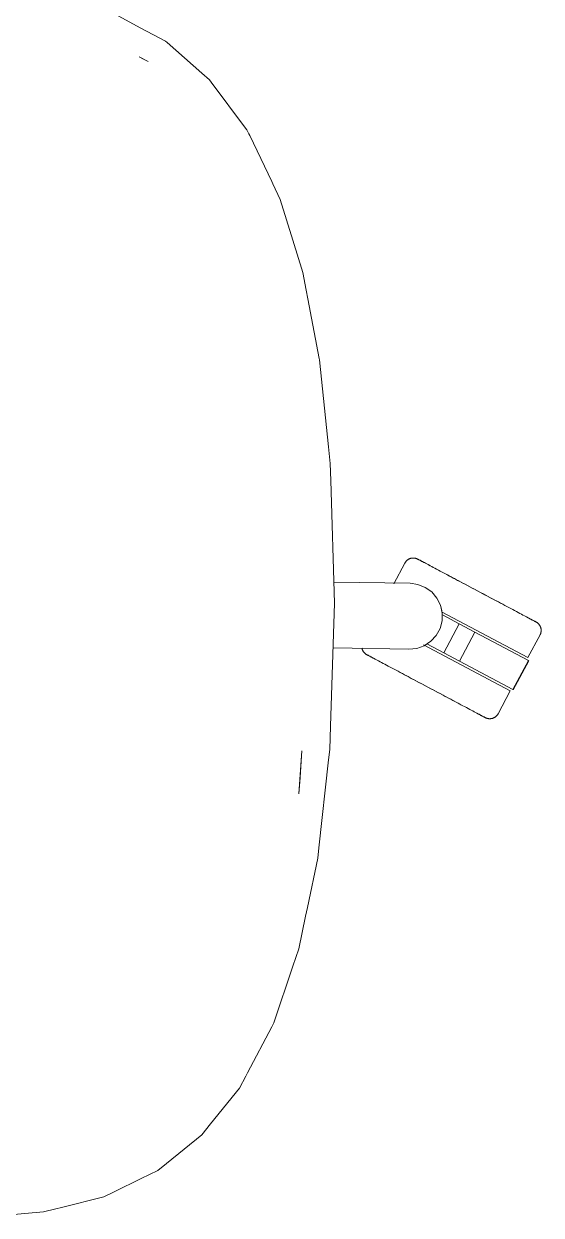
# Model space of a CAD drawing. Header units: millimetres. Extents: x 155920 to 295199, y -4084 to 97293.
# Drawn here: x 188609 to 188829, y 31562 to 32068 of the extents above; entities that cross this region are included whole.
import ezdxf

# ---------------------------------------------------------------- set-up
doc = ezdxf.new("R2010")
doc.units = ezdxf.units.MM
doc.header["$MEASUREMENT"] = 0
doc.layers.add('G-IMPT', color=8, linetype='CONTINUOUS', lineweight=9)
doc.layers.add('I-FURN', color=8, linetype='CONTINUOUS', lineweight=9)

msp = doc.modelspace()

# ---------------------------------------------------------------- linework, layer by layer
at = {"layer": 'G-IMPT'}
for p, q in [((188647.73, 32071.99), (188658.97, 32065.98)), ((188658.97, 32065.98), (188669.4, 32060.39)), ((188670.07, 32059.81), (188669.4, 32060.39)), ((188684.86, 32046.79), (188670.07, 32059.81)), ((188662.1, 32051.78), (188658.21, 32053.74)), ((188659.81, 32052.96), (188658.21, 32053.74)), ((188662.1, 32051.78), (188659.81, 32052.96)), ((188684.86, 32046.79), (188688.11, 32043.92)), ((188688.84, 32042.95), (188688.11, 32043.92)), ((188703.41, 32023.45), (188688.84, 32042.95)), ((188703.41, 32023.45), (188703.87, 32022.68)), ((188703.87, 32022.68), (188704.81, 32021.11)), ((188705.23, 32020.4), (188704.81, 32021.11)), ((188705.23, 32020.4), (188714.5, 32000.76)), ((188714.5, 32000.76), (188714.93, 31999.84)), ((188718.12, 31993.08), (188714.93, 31999.84)), ((188718.12, 31993.08), (188723.44, 31975.8)), ((188723.44, 31975.8), (188727.64, 31962.2)), ((188727.64, 31962.2), (188729.09, 31954.59)), ((188729.8, 31950.93), (188729.09, 31954.59)), ((188729.8, 31950.93), (188734.67, 31925.55)), ((188734.76, 31925.09), (188734.67, 31925.55)), ((188734.76, 31925.09), (188738.58, 31888.1)), ((188738.58, 31888.1), (188739.31, 31881.03)), ((188739.53, 31873.77), (188739.31, 31881.03)), ((188741.15, 31821.6), (188739.53, 31873.77)), ((188739.45, 31769.42), (188741.15, 31821.6)), ((188739.45, 31769.42), (188739.12, 31759.48)), ((188727.24, 31758.95), (188725.99, 31740.67)), ((188727.24, 31758.95), (188726.6, 31747.61)), ((188738.64, 31755.11), (188739.12, 31759.48)), ((188738.64, 31755.11), (188734.51, 31717.66)), ((188725.99, 31740.67), (188726.6, 31747.61)), ((188734.02, 31713.25), (188734.51, 31717.66)), ((188729.67, 31692.3), (188734.02, 31713.25)), ((188729.67, 31692.3), (188728.91, 31688.62)), ((188728.91, 31688.62), (188726.04, 31674.8)), ((188723.52, 31667.37), (188726.04, 31674.8)), ((188723.52, 31667.37), (188715.37, 31643.28)), ((188704.2, 31622.11), (188714.5, 31641.62)), ((188714.5, 31641.62), (188715.37, 31643.28)), ((188700.77, 31615.6), (188703.48, 31620.73)), ((188704.2, 31622.11), (188703.48, 31620.73)), ((188700.77, 31615.6), (188688.56, 31600.47)), ((188684.8, 31595.81), (188688.56, 31600.47)), ((188669.85, 31583.64), (188684.8, 31595.81)), ((188666.2, 31580.66), (188659.03, 31577.13)), ((188669.85, 31583.64), (188666.2, 31580.66)), ((188647.57, 31571.49), (188659.03, 31577.13)), ((188647.57, 31571.49), (188643.2, 31569.34)), ((188625.26, 31564.94), (188622.89, 31564.36)), ((188643.2, 31569.34), (188625.26, 31564.94)), ((188601.72, 31561.62), (188617.6, 31563.06)), ((188617.6, 31563.06), (188622.89, 31564.36))]:
    msp.add_line(p, q, dxfattribs=at)
at = {"layer": 'I-FURN'}
for p, q in [((188771.02, 31838.69), (188766.32, 31829.85)), ((188771.02, 31838.69), (188771.1, 31838.83)), ((188771.1, 31838.83), (188771.18, 31838.97)), ((188771.18, 31838.97), (188771.27, 31839.1)), ((188771.27, 31839.1), (188771.37, 31839.23)), ((188771.37, 31839.23), (188771.47, 31839.36)), ((188771.47, 31839.36), (188771.57, 31839.48)), ((188771.57, 31839.48), (188771.68, 31839.6)), ((188771.68, 31839.6), (188771.8, 31839.71)), ((188771.8, 31839.71), (188771.92, 31839.82)), ((188771.92, 31839.82), (188772.04, 31839.93)), ((188772.04, 31839.93), (188772.17, 31840.03)), ((188772.17, 31840.03), (188772.3, 31840.12)), ((188772.3, 31840.12), (188772.43, 31840.21)), ((188772.43, 31840.21), (188772.57, 31840.29)), ((188772.57, 31840.29), (188772.71, 31840.37)), ((188772.71, 31840.37), (188772.86, 31840.44)), ((188772.86, 31840.44), (188773, 31840.51)), ((188773, 31840.51), (188773.15, 31840.57)), ((188773.15, 31840.57), (188773.3, 31840.62)), ((188773.3, 31840.62), (188773.46, 31840.67)), ((188773.46, 31840.67), (188773.61, 31840.71)), ((188773.61, 31840.71), (188773.77, 31840.75)), ((188773.77, 31840.75), (188773.93, 31840.78)), ((188773.93, 31840.78), (188774.09, 31840.8)), ((188774.09, 31840.8), (188774.25, 31840.82)), ((188774.25, 31840.82), (188774.41, 31840.83)), ((188774.41, 31840.83), (188774.57, 31840.83)), ((188774.57, 31840.83), (188774.73, 31840.83)), ((188774.73, 31840.83), (188774.89, 31840.82)), ((188774.89, 31840.82), (188775.05, 31840.8)), ((188775.05, 31840.8), (188775.21, 31840.78)), ((188775.21, 31840.78), (188775.37, 31840.75)), ((188775.37, 31840.75), (188775.53, 31840.72)), ((188775.53, 31840.72), (188775.68, 31840.67)), ((188775.68, 31840.67), (188775.84, 31840.63)), ((188775.84, 31840.63), (188775.99, 31840.57)), ((188775.99, 31840.57), (188776.14, 31840.51)), ((188776.14, 31840.51), (188776.29, 31840.45)), ((188776.29, 31840.45), (188776.43, 31840.38)), ((188776.43, 31840.38), (188776.47, 31840.36)), ((188776.47, 31840.36), (188776.49, 31840.35)), ((188776.48, 31840.35), (188776.47, 31840.36)), ((188776.52, 31840.33), (188776.48, 31840.35)), ((188776.49, 31840.35), (188776.55, 31840.31)), ((188776.6, 31840.29), (188776.52, 31840.33)), ((188776.55, 31840.31), (188776.65, 31840.26)), ((188776.72, 31840.22), (188776.6, 31840.29)), ((188776.65, 31840.26), (188776.79, 31840.19)), ((188776.88, 31840.14), (188776.72, 31840.22)), ((188776.79, 31840.19), (188776.97, 31840.09)), ((188777.09, 31840.03), (188776.88, 31840.14)), ((188776.97, 31840.09), (188777.19, 31839.97)), ((188777.33, 31839.9), (188777.09, 31840.03)), ((188777.19, 31839.97), (188777.45, 31839.84)), ((188777.61, 31839.75), (188777.33, 31839.9)), ((188777.45, 31839.84), (188777.75, 31839.68)), ((188777.92, 31839.59), (188777.61, 31839.75)), ((188777.75, 31839.68), (188778.08, 31839.5)), ((188778.28, 31839.4), (188777.92, 31839.59)), ((188778.08, 31839.5), (188778.46, 31839.3)), ((188778.67, 31839.19), (188778.28, 31839.4)), ((188778.46, 31839.3), (188778.87, 31839.08)), ((188779.1, 31838.96), (188778.67, 31839.19)), ((188778.87, 31839.08), (188779.31, 31838.85)), ((188779.57, 31838.71), (188779.1, 31838.96)), ((188779.31, 31838.85), (188779.79, 31838.59)), ((188780.07, 31838.44), (188779.57, 31838.71)), ((188779.79, 31838.59), (188780.31, 31838.32)), ((188780.6, 31838.16), (188780.07, 31838.44)), ((188780.31, 31838.32), (188780.86, 31838.02)), ((188781.17, 31837.86), (188780.6, 31838.16)), ((188780.86, 31838.02), (188781.45, 31837.71)), ((188781.78, 31837.54), (188781.17, 31837.86)), ((188782.41, 31837.2), (188781.78, 31837.54)), ((188783.07, 31836.85), (188782.41, 31837.2)), ((188783.77, 31836.48), (188783.07, 31836.85)), ((188784.49, 31836.09), (188783.77, 31836.48)), ((188785.24, 31835.7), (188784.49, 31836.09)), ((188786.01, 31835.28), (188785.24, 31835.7)), ((188786.82, 31834.86), (188786.01, 31835.28)), ((188787.64, 31834.42), (188786.82, 31834.86)), ((188787.19, 31834.66), (188788.03, 31834.21)), ((188788.49, 31833.97), (188787.64, 31834.42)), ((188788.03, 31834.21), (188788.88, 31833.76)), ((188789.35, 31833.51), (188788.49, 31833.97)), ((188788.88, 31833.76), (188789.76, 31833.29)), ((188790.24, 31833.04), (188789.35, 31833.51)), ((188789.76, 31833.29), (188790.66, 31832.82)), ((188791.15, 31832.55), (188790.24, 31833.04)), ((188740.87, 31830.63), (188773.21, 31830.07)), ((188773.21, 31830.07), (188776.55, 31829.6)), ((188776.55, 31829.6), (188779.68, 31828.35)), ((188779.68, 31828.35), (188782.43, 31826.39)), ((188790.66, 31832.82), (188791.57, 31832.33)), ((188792.07, 31832.06), (188791.15, 31832.55)), ((188791.57, 31832.33), (188792.5, 31831.84)), ((188793.01, 31831.56), (188792.07, 31832.06)), ((188792.5, 31831.84), (188793.44, 31831.33)), ((188793.96, 31831.06), (188793.01, 31831.56)), ((188793.44, 31831.33), (188794.4, 31830.82)), ((188794.92, 31830.55), (188793.96, 31831.06)), ((188794.4, 31830.82), (188795.37, 31830.31)), ((188795.9, 31830.03), (188794.92, 31830.55)), ((188795.37, 31830.31), (188796.35, 31829.79)), ((188796.88, 31829.51), (188795.9, 31830.03)), ((188796.35, 31829.79), (188797.34, 31829.26)), ((188797.87, 31828.98), (188796.88, 31829.51)), ((188797.34, 31829.26), (188798.33, 31828.74)), ((188798.87, 31828.45), (188797.87, 31828.98)), ((188798.33, 31828.74), (188799.33, 31828.2)), ((188799.87, 31827.92), (188798.87, 31828.45)), ((188799.33, 31828.2), (188800.33, 31827.67)), ((188782.43, 31826.39), (188784.62, 31823.82)), ((188784.62, 31823.82), (188786.13, 31820.81)), ((188800.87, 31827.38), (188799.87, 31827.92)), ((188800.33, 31827.67), (188801.34, 31827.14)), ((188801.88, 31826.85), (188800.87, 31827.38)), ((188801.34, 31827.14), (188802.34, 31826.6)), ((188802.89, 31826.31), (188801.88, 31826.85)), ((188802.34, 31826.6), (188803.35, 31826.07)), ((188803.89, 31825.78), (188802.89, 31826.31)), ((188803.35, 31826.07), (188804.35, 31825.54)), ((188804.89, 31825.25), (188803.89, 31825.78)), ((188804.35, 31825.54), (188805.35, 31825.01)), ((188805.88, 31824.72), (188804.89, 31825.25)), ((188805.35, 31825.01), (188806.34, 31824.48)), ((188806.87, 31824.2), (188805.88, 31824.72)), ((188806.34, 31824.48), (188807.32, 31823.96)), ((188807.85, 31823.67), (188806.87, 31824.2)), ((188807.32, 31823.96), (188808.29, 31823.44)), ((188808.82, 31823.16), (188807.85, 31823.67)), ((188808.29, 31823.44), (188809.26, 31822.92)), ((188809.77, 31822.65), (188808.82, 31823.16)), ((188809.26, 31822.92), (188810.21, 31822.42)), ((188786.13, 31820.81), (188786.88, 31817.52)), ((188786.54, 31818.01), (188823.26, 31798.49)), ((188810.72, 31822.15), (188809.77, 31822.65)), ((188810.21, 31822.42), (188811.15, 31821.92)), ((188811.65, 31821.65), (188810.72, 31822.15)), ((188811.15, 31821.92), (188812.07, 31821.43)), ((188812.56, 31821.17), (188811.65, 31821.65)), ((188812.07, 31821.43), (188812.98, 31820.95)), ((188813.46, 31820.69), (188812.56, 31821.17)), ((188814.33, 31820.23), (188813.46, 31820.69)), ((188815.19, 31819.77), (188814.33, 31820.23)), ((188816.03, 31819.33), (188815.19, 31819.77)), ((188816.84, 31818.89), (188816.03, 31819.33)), ((188817.62, 31818.48), (188816.84, 31818.89)), ((188818.39, 31818.07), (188817.62, 31818.48)), ((188819.12, 31817.68), (188818.39, 31818.07)), ((188786.82, 31814.15), (188785.96, 31810.89)), ((188786.88, 31817.52), (188786.82, 31814.15)), ((188786.95, 31816.66), (188794.1, 31812.86)), ((188794.1, 31812.86), (188787.52, 31800.5)), ((188794.1, 31812.86), (188800.74, 31809.33)), ((188819.83, 31817.3), (188819.12, 31817.68)), ((188820.51, 31816.94), (188819.83, 31817.3)), ((188821.15, 31816.6), (188820.51, 31816.94)), ((188821.77, 31816.27), (188821.15, 31816.6)), ((188822.36, 31815.96), (188821.77, 31816.27)), ((188822.04, 31816.13), (188822.61, 31815.82)), ((188822.91, 31815.67), (188822.36, 31815.96)), ((188822.61, 31815.82), (188823.15, 31815.54)), ((188823.42, 31815.39), (188822.91, 31815.67)), ((188823.15, 31815.54), (188823.65, 31815.27)), ((188823.91, 31815.14), (188823.42, 31815.39)), ((188823.65, 31815.27), (188824.12, 31815.02)), ((188824.35, 31814.9), (188823.91, 31815.14)), ((188824.12, 31815.02), (188824.54, 31814.8)), ((188824.76, 31814.68), (188824.35, 31814.9)), ((188824.54, 31814.8), (188824.94, 31814.59)), ((188825.13, 31814.48), (188824.76, 31814.68)), ((188824.94, 31814.59), (188825.29, 31814.4)), ((188825.47, 31814.3), (188825.13, 31814.48)), ((188825.29, 31814.4), (188825.61, 31814.23)), ((188825.77, 31814.15), (188825.47, 31814.3)), ((188825.61, 31814.23), (188825.89, 31814.08)), ((188826.03, 31814.01), (188825.77, 31814.15)), ((188825.89, 31814.08), (188826.13, 31813.95)), ((188826.24, 31813.89), (188826.03, 31814.01)), ((188826.13, 31813.95), (188826.33, 31813.85)), ((188826.42, 31813.8), (188826.24, 31813.89)), ((188826.33, 31813.85), (188826.49, 31813.76)), ((188826.57, 31813.72), (188826.42, 31813.8)), ((188826.49, 31813.76), (188826.62, 31813.7)), ((188826.67, 31813.67), (188826.57, 31813.72)), ((188826.62, 31813.7), (188826.7, 31813.65)), ((188826.73, 31813.64), (188826.67, 31813.67)), ((188826.7, 31813.65), (188826.74, 31813.63)), ((188826.75, 31813.63), (188826.73, 31813.64)), ((188826.74, 31813.63), (188826.75, 31813.63)), ((188826.75, 31813.63), (188826.89, 31813.55)), ((188826.89, 31813.55), (188827.02, 31813.46)), ((188827.02, 31813.46), (188827.16, 31813.37)), ((188827.16, 31813.37), (188827.29, 31813.28)), ((188827.29, 31813.28), (188827.42, 31813.18)), ((188827.42, 31813.18), (188827.54, 31813.07)), ((188827.54, 31813.07), (188827.66, 31812.96)), ((188827.66, 31812.96), (188827.77, 31812.85)), ((188827.77, 31812.85), (188827.88, 31812.73)), ((188784.34, 31807.93), (188782.06, 31805.44)), ((188785.96, 31810.89), (188784.34, 31807.93)), ((188800.74, 31809.33), (188794.17, 31796.97)), ((188800.74, 31809.33), (188823.45, 31797.26)), ((188823.26, 31798.49), (188828.41, 31808.18)), ((188827.88, 31812.73), (188827.98, 31812.61)), ((188827.98, 31812.61), (188828.08, 31812.48)), ((188828.08, 31812.48), (188828.18, 31812.35)), ((188828.18, 31812.35), (188828.26, 31812.22)), ((188828.26, 31812.22), (188828.35, 31812.08)), ((188828.35, 31812.08), (188828.42, 31811.94)), ((188828.43, 31808.21), (188828.41, 31808.18)), ((188828.42, 31811.94), (188828.5, 31811.79)), ((188828.5, 31808.36), (188828.43, 31808.21)), ((188828.5, 31811.79), (188828.56, 31811.64)), ((188828.57, 31808.51), (188828.5, 31808.36)), ((188828.56, 31811.64), (188828.62, 31811.5)), ((188828.63, 31808.66), (188828.57, 31808.51)), ((188828.62, 31811.5), (188828.68, 31811.34)), ((188828.68, 31808.81), (188828.63, 31808.66)), ((188828.68, 31811.34), (188828.72, 31811.19)), ((188828.73, 31808.96), (188828.68, 31808.81)), ((188828.72, 31811.19), (188828.77, 31811.03)), ((188828.77, 31809.12), (188828.73, 31808.96)), ((188828.77, 31811.03), (188828.8, 31810.88)), ((188828.81, 31809.28), (188828.77, 31809.12)), ((188828.8, 31810.88), (188828.83, 31810.72)), ((188828.83, 31809.43), (188828.81, 31809.28)), ((188828.83, 31810.72), (188828.85, 31810.56)), ((188828.86, 31809.59), (188828.83, 31809.43)), ((188828.85, 31810.56), (188828.87, 31810.4)), ((188828.87, 31809.75), (188828.86, 31809.59)), ((188828.87, 31810.4), (188828.88, 31810.24)), ((188828.88, 31809.91), (188828.87, 31809.75)), ((188828.88, 31810.24), (188828.88, 31810.08)), ((188828.88, 31810.08), (188828.88, 31809.91)), ((188779.25, 31803.57), (188776.08, 31802.43)), ((188779, 31803.9), (188815.75, 31784.36)), ((188782.06, 31805.44), (188779.25, 31803.57)), ((188787.52, 31800.5), (188780.38, 31804.3)), ((188772.72, 31802.09), (188740.53, 31802.65)), ((188752.86, 31802.33), (188752.82, 31802.49)), ((188752.9, 31802.18), (188752.86, 31802.33)), ((188752.94, 31802.02), (188752.9, 31802.18)), ((188753, 31801.87), (188752.94, 31802.02)), ((188753.06, 31801.72), (188753, 31801.87)), ((188753.13, 31801.58), (188753.06, 31801.72)), ((188753.2, 31801.43), (188753.13, 31801.58)), ((188753.27, 31801.29), (188753.2, 31801.43)), ((188753.36, 31801.15), (188753.27, 31801.29)), ((188753.45, 31801.02), (188753.36, 31801.15)), ((188753.54, 31800.89), (188753.45, 31801.02)), ((188753.64, 31800.76), (188753.54, 31800.89)), ((188753.74, 31800.64), (188753.64, 31800.76)), ((188753.85, 31800.52), (188753.74, 31800.64)), ((188753.97, 31800.4), (188753.85, 31800.52)), ((188754.08, 31800.29), (188753.97, 31800.4)), ((188754.21, 31800.19), (188754.08, 31800.29)), ((188754.33, 31800.09), (188754.21, 31800.19)), ((188754.46, 31799.99), (188754.33, 31800.09)), ((188754.6, 31799.9), (188754.46, 31799.99)), ((188754.73, 31799.82), (188754.6, 31799.9)), ((188754.88, 31799.74), (188754.73, 31799.82)), ((188754.92, 31799.72), (188754.88, 31799.74)), ((188754.88, 31799.74), (188754.88, 31799.74)), ((188754.88, 31799.74), (188754.9, 31799.73)), ((188754.9, 31799.73), (188754.96, 31799.7)), ((188755.01, 31799.67), (188754.92, 31799.72)), ((188754.96, 31799.7), (188755.06, 31799.65)), ((188755.13, 31799.61), (188755.01, 31799.67)), ((188755.06, 31799.65), (188755.2, 31799.57)), ((188755.29, 31799.52), (188755.13, 31799.61)), ((188755.2, 31799.57), (188755.38, 31799.48)), ((188755.49, 31799.42), (188755.29, 31799.52)), ((188755.38, 31799.48), (188755.6, 31799.36)), ((188755.73, 31799.29), (188755.49, 31799.42)), ((188755.6, 31799.36), (188755.85, 31799.22)), ((188756.01, 31799.14), (188755.73, 31799.29)), ((188755.85, 31799.22), (188756.15, 31799.06)), ((188756.33, 31798.97), (188756.01, 31799.14)), ((188756.15, 31799.06), (188756.49, 31798.89)), ((188756.68, 31798.78), (188756.33, 31798.97)), ((188756.49, 31798.89), (188756.86, 31798.69)), ((188757.08, 31798.57), (188756.68, 31798.78)), ((188756.86, 31798.69), (188757.27, 31798.47)), ((188757.51, 31798.34), (188757.08, 31798.57)), ((188757.27, 31798.47), (188757.72, 31798.23)), ((188757.97, 31798.1), (188757.51, 31798.34)), ((188757.72, 31798.23), (188758.2, 31797.98)), ((188758.47, 31797.83), (188757.97, 31798.1)), ((188758.2, 31797.98), (188758.72, 31797.7)), ((188759.01, 31797.54), (188758.47, 31797.83)), ((188758.72, 31797.7), (188759.27, 31797.41)), ((188776.08, 31802.43), (188772.72, 31802.09)), ((188794.17, 31796.97), (188787.52, 31800.5)), ((188759.58, 31797.24), (188759.01, 31797.54)), ((188759.27, 31797.41), (188759.85, 31797.1)), ((188759.85, 31797.1), (188760.47, 31796.77)), ((188760.47, 31796.77), (188761.11, 31796.42)), ((188761.11, 31796.42), (188761.79, 31796.06)), ((188761.79, 31796.06), (188762.5, 31795.69)), ((188762.5, 31795.69), (188763.23, 31795.3)), ((188763.23, 31795.3), (188764, 31794.89)), ((188764, 31794.89), (188764.78, 31794.47)), ((188764.78, 31794.47), (188765.6, 31794.04)), ((188765.6, 31794.04), (188766.43, 31793.6)), ((188766.43, 31793.6), (188767.29, 31793.14)), ((188767.29, 31793.14), (188768.17, 31792.68)), ((188768.17, 31792.68), (188769.06, 31792.2)), ((188816.87, 31784.9), (188794.17, 31796.97)), ((188823.45, 31797.26), (188816.87, 31784.9)), ((188817.04, 31784.81), (188823.62, 31797.17)), ((188769.55, 31791.94), (188768.65, 31792.42)), ((188769.06, 31792.2), (188769.97, 31791.71)), ((188770.47, 31791.45), (188769.55, 31791.94)), ((188769.97, 31791.71), (188770.9, 31791.22)), ((188771.41, 31790.95), (188770.47, 31791.45)), ((188770.9, 31791.22), (188771.85, 31790.72)), ((188772.36, 31790.44), (188771.41, 31790.95)), ((188771.85, 31790.72), (188772.81, 31790.21)), ((188773.33, 31789.93), (188772.36, 31790.44)), ((188772.81, 31790.21), (188773.77, 31789.69)), ((188774.3, 31789.41), (188773.33, 31789.93)), ((188773.77, 31789.69), (188774.75, 31789.17)), ((188775.29, 31788.89), (188774.3, 31789.41)), ((188774.75, 31789.17), (188775.74, 31788.65)), ((188776.28, 31788.36), (188775.29, 31788.89)), ((188775.74, 31788.65), (188776.73, 31788.12)), ((188777.27, 31787.83), (188776.28, 31788.36)), ((188776.73, 31788.12), (188777.73, 31787.59)), ((188778.27, 31787.3), (188777.27, 31787.83)), ((188777.73, 31787.59), (188778.74, 31787.05)), ((188779.28, 31786.77), (188778.27, 31787.3)), ((188778.74, 31787.05), (188779.74, 31786.52)), ((188780.28, 31786.23), (188779.28, 31786.77)), ((188779.74, 31786.52), (188780.75, 31785.99)), ((188781.29, 31785.7), (188780.28, 31786.23)), ((188780.75, 31785.99), (188781.75, 31785.45)), ((188782.29, 31785.16), (188781.29, 31785.7)), ((188781.75, 31785.45), (188782.75, 31784.92)), ((188783.29, 31784.63), (188782.29, 31785.16)), ((188782.75, 31784.92), (188783.75, 31784.39)), ((188784.29, 31784.1), (188783.29, 31784.63)), ((188783.75, 31784.39), (188784.74, 31783.86)), ((188785.27, 31783.58), (188784.29, 31784.1)), ((188784.74, 31783.86), (188785.72, 31783.34)), ((188786.25, 31783.06), (188785.27, 31783.58)), ((188785.72, 31783.34), (188786.7, 31782.82)), ((188787.22, 31782.54), (188786.25, 31783.06)), ((188786.7, 31782.82), (188787.66, 31782.31)), ((188788.18, 31782.04), (188787.22, 31782.54)), ((188810.6, 31774.68), (188815.75, 31784.36)), ((188787.66, 31782.31), (188788.61, 31781.8)), ((188789.12, 31781.53), (188788.18, 31782.04)), ((188788.61, 31781.8), (188789.55, 31781.3)), ((188790.05, 31781.04), (188789.12, 31781.53)), ((188789.55, 31781.3), (188790.47, 31780.81)), ((188790.96, 31780.55), (188790.05, 31781.04)), ((188790.47, 31780.81), (188791.38, 31780.33)), ((188791.86, 31780.08), (188790.96, 31780.55)), ((188791.38, 31780.33), (188792.27, 31779.86)), ((188792.74, 31779.61), (188791.86, 31780.08)), ((188792.27, 31779.86), (188793.13, 31779.4)), ((188793.59, 31779.15), (188792.74, 31779.61)), ((188793.13, 31779.4), (188793.98, 31778.95)), ((188794.43, 31778.71), (188793.59, 31779.15)), ((188793.98, 31778.95), (188794.81, 31778.51)), ((188794.81, 31778.51), (188795.61, 31778.08)), ((188795.61, 31778.08), (188796.38, 31777.67)), ((188796.38, 31777.67), (188797.13, 31777.27)), ((188797.13, 31777.27), (188797.86, 31776.89)), ((188797.86, 31776.89), (188798.55, 31776.52)), ((188798.55, 31776.52), (188799.21, 31776.17)), ((188799.21, 31776.17), (188799.85, 31775.83)), ((188799.85, 31775.83), (188800.45, 31775.51)), ((188800.76, 31775.35), (188800.18, 31775.66)), ((188800.45, 31775.51), (188801.02, 31775.21)), ((188801.31, 31775.05), (188800.76, 31775.35)), ((188801.02, 31775.21), (188801.55, 31774.92)), ((188801.83, 31774.78), (188801.31, 31775.05)), ((188801.55, 31774.92), (188802.05, 31774.66)), ((188802.31, 31774.52), (188801.83, 31774.78)), ((188802.05, 31774.66), (188802.52, 31774.41)), ((188802.76, 31774.28), (188802.31, 31774.52)), ((188802.52, 31774.41), (188802.95, 31774.18)), ((188803.17, 31774.07), (188802.76, 31774.28)), ((188802.95, 31774.18), (188803.34, 31773.97)), ((188803.54, 31773.87), (188803.17, 31774.07)), ((188803.34, 31773.97), (188803.7, 31773.78)), ((188803.87, 31773.69), (188803.54, 31773.87)), ((188803.7, 31773.78), (188804.02, 31773.61)), ((188804.17, 31773.53), (188803.87, 31773.69)), ((188804.02, 31773.61), (188804.3, 31773.47)), ((188804.43, 31773.39), (188804.17, 31773.53)), ((188804.3, 31773.47), (188804.54, 31773.34)), ((188804.65, 31773.28), (188804.43, 31773.39)), ((188804.54, 31773.34), (188804.74, 31773.23)), ((188804.83, 31773.18), (188804.65, 31773.28)), ((188804.74, 31773.23), (188804.9, 31773.14)), ((188804.97, 31773.11), (188804.83, 31773.18)), ((188804.9, 31773.14), (188805.02, 31773.08)), ((188805.07, 31773.05), (188804.97, 31773.11)), ((188805.02, 31773.08), (188805.1, 31773.04)), ((188805.13, 31773.02), (188805.07, 31773.05)), ((188805.1, 31773.04), (188805.14, 31773.01)), ((188805.15, 31773.01), (188805.13, 31773.02)), ((188805.14, 31773.01), (188805.15, 31773.01)), ((188805.19, 31772.99), (188805.15, 31773.01)), ((188805.33, 31772.92), (188805.19, 31772.99)), ((188805.48, 31772.85), (188805.33, 31772.92)), ((188805.63, 31772.79), (188805.48, 31772.85)), ((188805.78, 31772.74), (188805.63, 31772.79)), ((188805.94, 31772.69), (188805.78, 31772.74)), ((188806.09, 31772.65), (188805.94, 31772.69)), ((188806.25, 31772.62), (188806.09, 31772.65)), ((188806.41, 31772.59), (188806.25, 31772.62)), ((188806.57, 31772.57), (188806.41, 31772.59)), ((188806.73, 31772.55), (188806.57, 31772.57)), ((188806.89, 31772.54), (188806.73, 31772.55)), ((188807.05, 31772.54), (188806.89, 31772.54)), ((188807.21, 31772.54), (188807.05, 31772.54)), ((188807.37, 31772.55), (188807.21, 31772.54)), ((188807.53, 31772.57), (188807.37, 31772.55)), ((188807.69, 31772.59), (188807.53, 31772.57)), ((188807.85, 31772.62), (188807.69, 31772.59)), ((188808.01, 31772.66), (188807.85, 31772.62)), ((188808.16, 31772.7), (188808.01, 31772.66)), ((188808.32, 31772.75), (188808.16, 31772.7)), ((188808.47, 31772.8), (188808.32, 31772.75)), ((188808.62, 31772.86), (188808.47, 31772.8)), ((188808.77, 31772.93), (188808.62, 31772.86)), ((188808.91, 31773), (188808.77, 31772.93)), ((188809.05, 31773.08), (188808.91, 31773)), ((188809.19, 31773.16), (188809.05, 31773.08)), ((188809.33, 31773.25), (188809.19, 31773.16)), ((188809.46, 31773.34), (188809.33, 31773.25)), ((188809.58, 31773.44), (188809.46, 31773.34)), ((188809.71, 31773.54), (188809.58, 31773.44)), ((188809.83, 31773.65), (188809.71, 31773.54)), ((188809.94, 31773.77), (188809.83, 31773.65)), ((188810.05, 31773.89), (188809.94, 31773.77)), ((188810.15, 31774.01), (188810.05, 31773.89)), ((188810.25, 31774.13), (188810.15, 31774.01)), ((188810.35, 31774.26), (188810.25, 31774.13)), ((188810.44, 31774.4), (188810.35, 31774.26)), ((188810.52, 31774.54), (188810.44, 31774.4)), ((188810.6, 31774.68), (188810.52, 31774.54))]:
    msp.add_line(p, q, dxfattribs=at)
msp.add_arc((188773.15, 31816.07), 13.81, 12.3473, 17.336, dxfattribs=at)
msp.add_open_spline([(188786.48, 31819.72), (188786.59, 31819.3), (188786.66, 31818.86), (188786.72, 31818.42)], degree=3, dxfattribs=at)

doc.saveas('drawing.dxf')
